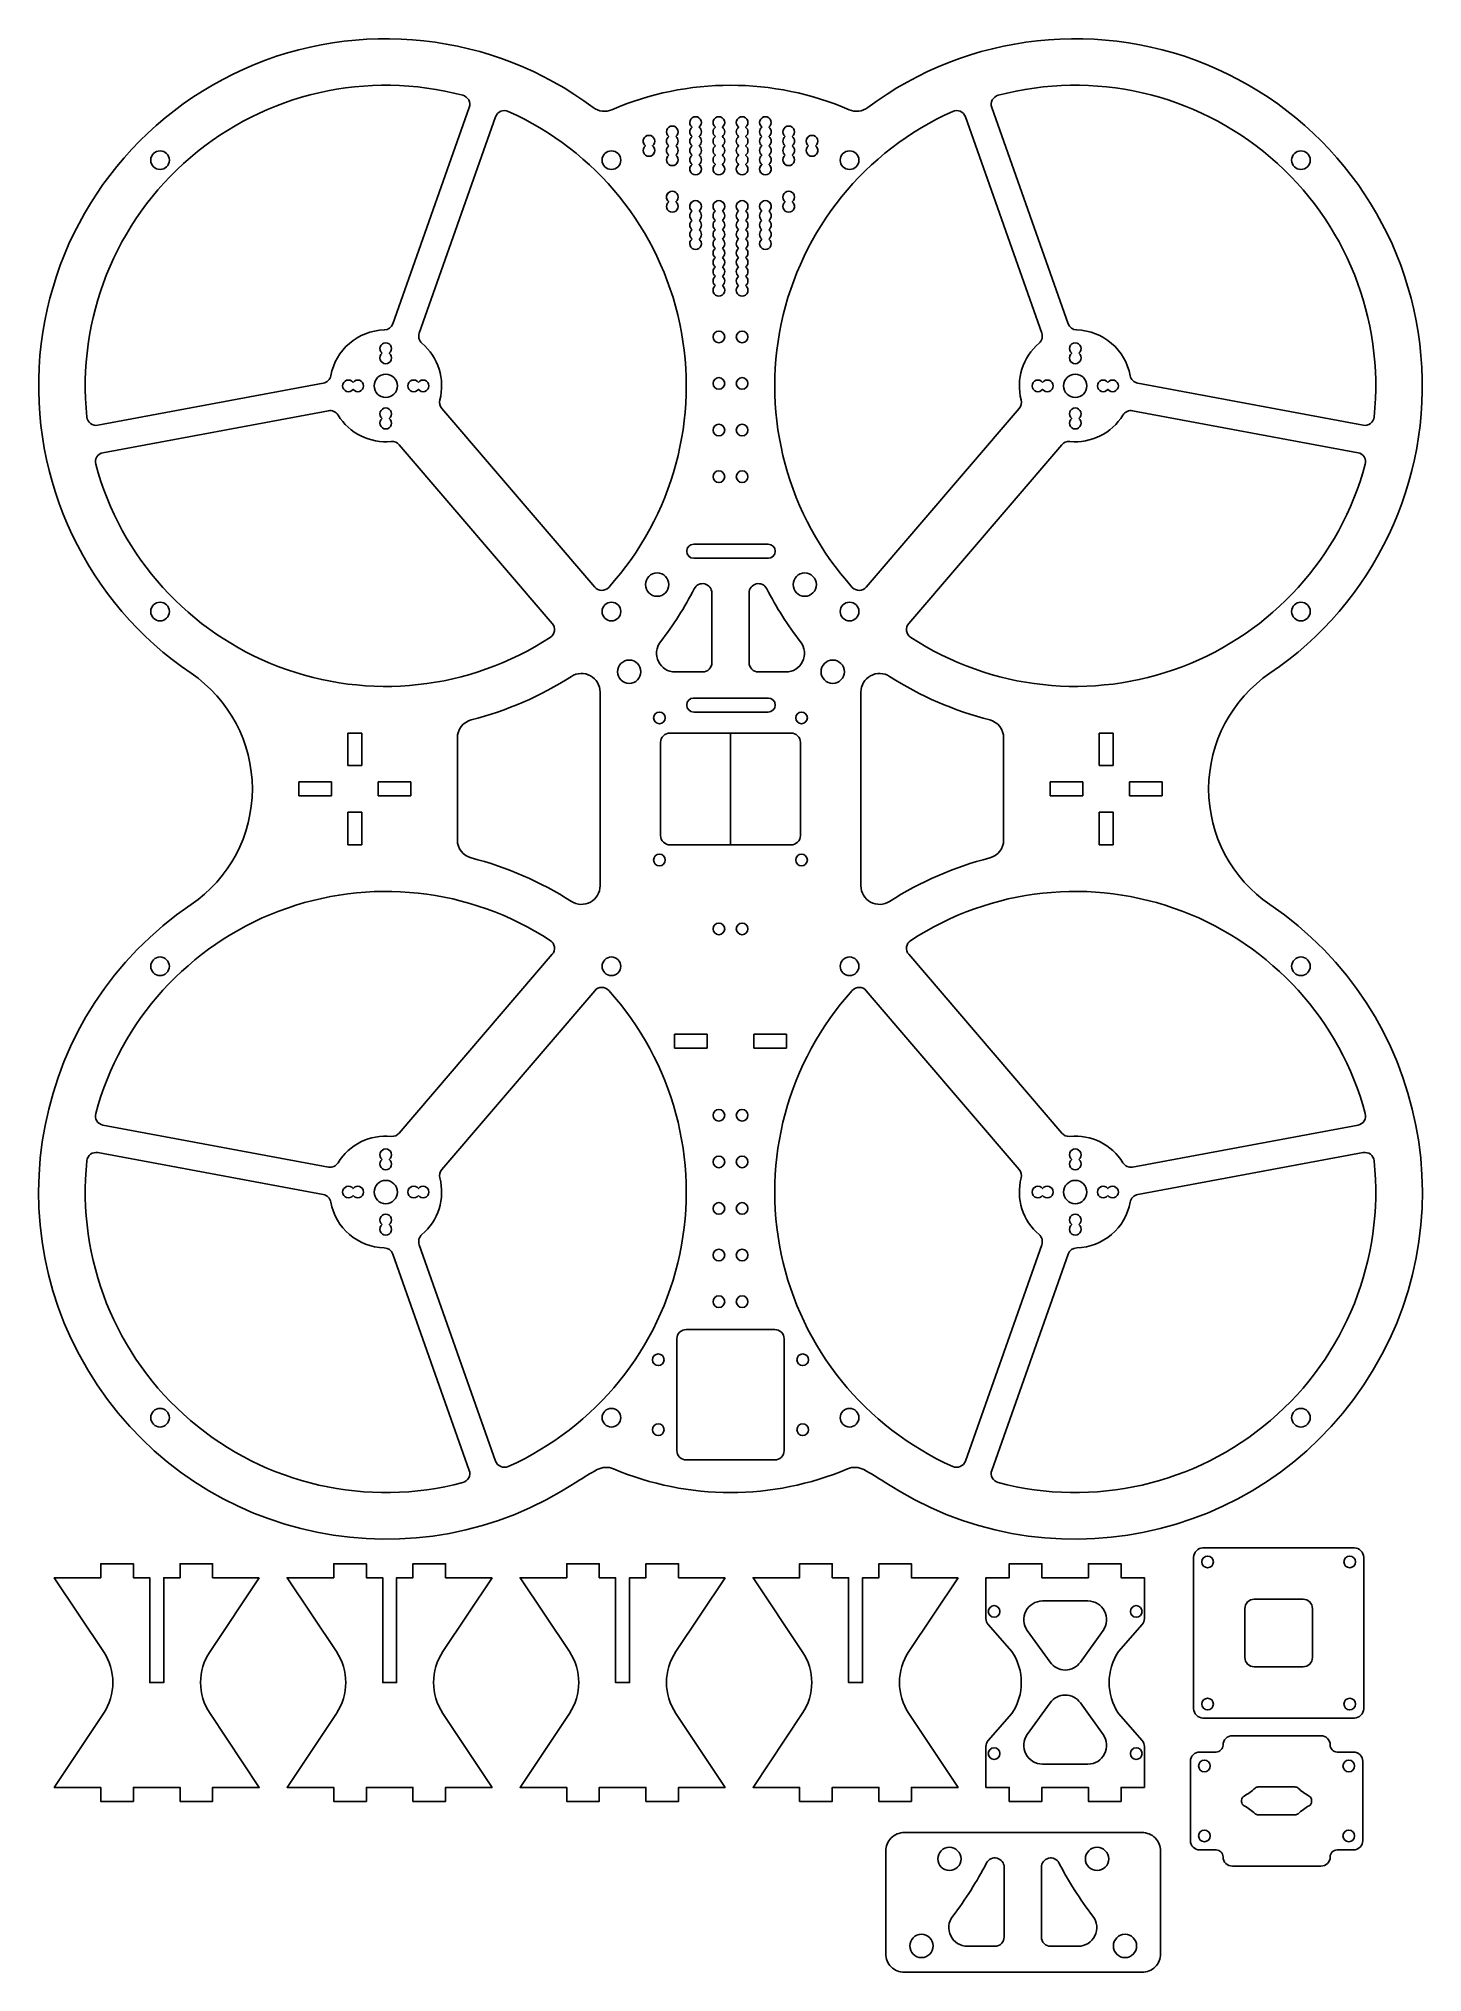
# Model space of a CAD drawing. Header units: millimetres. Extents: x 413 to 710, y 297 to 712.
import ezdxf

# ---------------------------------------------------------------- set-up
doc = ezdxf.new("R2010")
doc.units = ezdxf.units.MM

msp = doc.modelspace()

# ---------------------------------------------------------------- linework, layer by layer
for p, q in [((479.17, 563.23), (479.17, 556.23)), ((479.17, 563.23), (482.17, 563.23)), ((482.17, 563.23), (482.17, 556.23)), ((561.3, 563.23), (561.3, 539.23)), ((640.43, 563.23), (640.43, 556.23)), ((643.43, 563.23), (640.43, 563.23)), ((643.43, 563.23), (643.43, 556.23)), ((482.17, 556.23), (479.17, 556.23)), ((640.43, 556.23), (643.43, 556.23)), ((468.67, 552.73), (475.67, 552.73)), ((468.67, 549.73), (468.67, 552.73)), ((475.67, 552.73), (475.67, 549.73)), ((485.67, 552.73), (492.67, 552.73)), ((485.67, 552.73), (485.67, 549.73)), ((492.67, 549.73), (492.67, 552.73)), ((636.93, 552.73), (629.93, 552.73)), ((629.93, 549.73), (629.93, 552.73)), ((636.93, 552.73), (636.93, 549.73)), ((653.93, 552.73), (646.93, 552.73)), ((646.93, 552.73), (646.93, 549.73)), ((653.93, 549.73), (653.93, 552.73)), ((468.67, 549.73), (475.67, 549.73)), ((485.67, 549.73), (492.67, 549.73)), ((636.93, 549.73), (629.93, 549.73)), ((653.93, 549.73), (646.93, 549.73)), ((479.17, 546.23), (479.17, 539.23)), ((482.17, 546.23), (479.17, 546.23)), ((482.17, 546.23), (482.17, 539.23)), ((640.43, 546.23), (640.43, 539.23)), ((640.43, 546.23), (643.43, 546.23)), ((643.43, 546.23), (643.43, 539.23)), ((479.17, 539.23), (482.17, 539.23)), ((643.43, 539.23), (640.43, 539.23)), ((549.3, 498.59), (556.3, 498.59)), ((549.3, 495.59), (549.3, 498.59)), ((556.3, 498.59), (556.3, 495.59)), ((566.3, 498.59), (573.3, 498.59)), ((566.3, 498.59), (566.3, 495.59)), ((573.3, 495.59), (573.3, 498.59)), ((549.3, 495.59), (556.3, 495.59)), ((566.3, 495.59), (573.3, 495.59))]:
    msp.add_line(p, q)
for points in [[(532.7, 405.17, 0.021432), (528.29, 402.52, -0.993461), (445.5, 526.4, 0.530237), (445.5, 576.07, -1.022822), (531.84, 697.45, 0.267913), (535.81, 696.99, -0.205954), (586.79, 696.99, 0.267913), (590.76, 697.45, -1.022822), (677.1, 576.07, 0.530237), (677.1, 526.4, -0.993461), (594.31, 402.52, 0.021432), (589.9, 405.17, 0.22813), (586.44, 405.33, -0.202864), (536.17, 405.33, 0.22813)], [(505.22, 697.48), (488.83, 651.06, -0.310868), (486.99, 649.73, 0.354857), (475.5, 639.9, -0.310868), (473.9, 638.29), (425.5, 629.28, -0.437869), (423.15, 631.04, -0.525139), (503.85, 700.08, -0.437869)], [(617.38, 697.48), (633.77, 651.06, 0.310868), (635.61, 649.73, -0.354857), (647.1, 639.9, 0.310868), (648.71, 638.29), (697.1, 629.28, 0.437869), (699.45, 631.04, 0.525139), (618.75, 700.08, 0.437869)], [(498.91, 634.71, 0.245393), (499.33, 632.9), (532.15, 594.53, 0.452327), (535.16, 594.49, 0.509841), (513.58, 696.64, 0.437869), (510.88, 695.48), (494.48, 649.07, 0.310868), (495.07, 646.88, -0.287809)], [(553.05, 691.24, 0.5), (553.05, 689.24, 0.5), (553.05, 687.24, 0.5), (553.05, 685.24, 3), (554.55, 685.24, 0.5), (554.55, 687.24, 0.5), (554.55, 689.24, 0.5), (554.55, 691.24, 0.5), (554.55, 693.24, 3), (553.05, 693.24, 0.5)], [(558.05, 691.24, 0.5), (558.05, 689.24, 0.5), (558.05, 687.24, 0.5), (558.05, 685.24, 3), (559.55, 685.24, 0.5), (559.55, 687.24, 0.5), (559.55, 689.24, 0.5), (559.55, 691.24, 0.5), (559.55, 693.24, 3), (558.05, 693.24, 0.5)], [(563.05, 691.24, 0.5), (563.05, 689.24, 0.5), (563.05, 687.24, 0.5), (563.05, 685.24, 3), (564.55, 685.24, 0.5), (564.55, 687.24, 0.5), (564.55, 689.24, 0.5), (564.55, 691.24, 0.5), (564.55, 693.24, 3), (563.05, 693.24, 0.5)], [(568.05, 691.24, 0.5), (568.05, 689.24, 0.5), (568.05, 687.24, 0.5), (568.05, 685.24, 3), (569.55, 685.24, 0.5), (569.55, 687.24, 0.5), (569.55, 689.24, 0.5), (569.55, 691.24, 0.5), (569.55, 693.24, 3), (568.05, 693.24, 0.5)], [(623.69, 634.71, -0.245393), (623.27, 632.9), (590.45, 594.53, -0.452327), (587.44, 594.49, -0.509841), (609.02, 696.64, -0.437869), (611.72, 695.48), (628.12, 649.07, -0.310868), (627.53, 646.88, 0.287809)], [(486.55, 644.73, 3), (488.05, 644.73, 3)], [(636.05, 644.73, -3), (634.55, 644.73, -3)], [(480.3, 638.48, -3), (480.3, 636.98, -3)], [(494.3, 638.48, 3), (494.3, 636.98, 3)], [(628.3, 638.48, -3), (628.3, 636.98, -3)], [(642.3, 638.48, 3), (642.3, 636.98, 3)], [(426.6, 623.38, 0.437869), (425.04, 620.89, 0.509841), (522.61, 583.76, 0.452327), (523.04, 586.73), (490.21, 625.1, 0.245393), (488.49, 625.79, -0.287809), (477.07, 631.47, 0.310868), (474.99, 632.39)], [(486.55, 630.73, -3), (488.05, 630.73, -3)], [(696, 623.38, -0.437869), (697.56, 620.89, -0.509841), (599.99, 583.76, -0.452327), (599.56, 586.73), (632.39, 625.1, -0.245393), (634.11, 625.79, 0.287809), (645.54, 631.47, -0.310868), (647.61, 632.39)], [(636.05, 630.73, 3), (634.55, 630.73, 3)], [(553.4, 600.74), (569.4, 600.74, 1), (569.4, 603.74), (553.4, 603.74, 1)], [(567.3, 576.33), (573.19, 576.33, 0.623024), (576.35, 582.78, -0.045539), (569.08, 594.2, 0.786456), (565.3, 593.29), (565.3, 578.33, 0.414214)], [(502.67, 551.23), (502.67, 540.29, 0.342496), (505.67, 536.42, -0.079595), (527.15, 527.09, 0.592453), (533.3, 530.46), (533.3, 572.01, 0.592453), (527.15, 575.38, -0.079595), (505.67, 566.05, 0.342496), (502.67, 562.18)], [(619.93, 551.23), (619.93, 540.29, -0.342496), (616.93, 536.42, 0.079595), (595.45, 527.09, -0.592453), (589.3, 530.46), (589.3, 572.01, -0.592453), (595.45, 575.38, 0.079595), (616.93, 566.05, -0.342496), (619.93, 562.18)], [(553.4, 567.74), (569.4, 567.74, 1), (569.4, 570.74), (553.4, 570.74, 1)], [(548.3, 539.23), (574.3, 539.23, 0.414214), (576.3, 541.23), (576.3, 561.23, 0.414214), (574.3, 563.23), (548.3, 563.23, 0.414214), (546.3, 561.23), (546.3, 541.23, 0.414214)], [(426.6, 479.09, -0.437869), (425.04, 481.58, -0.509841), (522.61, 518.71, -0.452327), (523.04, 515.74), (490.21, 477.37, -0.245393), (488.49, 476.68, 0.287809), (477.07, 471, -0.310868), (474.99, 470.08)], [(696, 479.09, 0.437869), (697.56, 481.58, 0.509841), (599.99, 518.71, 0.452327), (599.56, 515.74), (632.39, 477.37, 0.245393), (634.11, 476.68, -0.287809), (645.54, 471, 0.310868), (647.61, 470.08)], [(498.91, 467.76, -0.245393), (499.33, 469.56), (532.15, 507.94, -0.452327), (535.16, 507.98, -0.509841), (513.58, 405.83, -0.437869), (510.88, 406.99), (494.48, 453.4, -0.310868), (495.07, 455.59, 0.287809)], [(623.69, 467.76, 0.245393), (623.27, 469.56), (590.45, 507.94, 0.452327), (587.44, 507.98, 0.509841), (609.02, 405.83, 0.437869), (611.72, 406.99), (628.12, 453.4, 0.310868), (627.53, 455.59, -0.287809)], [(505.22, 404.99), (488.83, 451.41, 0.310868), (486.99, 452.74, -0.354857), (475.5, 462.57, 0.310868), (473.9, 464.18), (425.5, 473.19, 0.437869), (423.15, 471.43, 0.525139), (503.85, 402.39, 0.437869)], [(486.55, 471.73, 3), (488.05, 471.73, 3)], [(617.38, 404.99), (633.77, 451.41, -0.310868), (635.61, 452.74, 0.354857), (647.1, 462.57, -0.310868), (648.71, 464.18), (697.1, 473.19, -0.437869), (699.45, 471.43, -0.525139), (618.75, 402.39, -0.437869)], [(636.05, 471.73, -3), (634.55, 471.73, -3)], [(480.3, 463.98, 3), (480.3, 465.48, 3)], [(494.3, 463.98, -3), (494.3, 465.48, -3)], [(628.3, 463.98, 3), (628.3, 465.48, 3)], [(642.3, 463.98, -3), (642.3, 465.48, -3)], [(486.55, 457.73, -3), (488.05, 457.73, -3)], [(636.05, 457.73, 3), (634.55, 457.73, 3)], [(551.8, 407.23), (570.8, 407.23, 0.414214), (572.8, 409.23), (572.8, 433.23, 0.414214), (570.8, 435.23), (551.8, 435.23, 0.414214), (549.8, 433.23), (549.8, 409.23, 0.414214)], [(662.71, 388.35), (695.21, 388.35, -0.414214), (697.21, 386.35), (697.21, 353.85, -0.414214), (695.21, 351.85), (662.71, 351.85, -0.414214), (660.71, 353.85), (660.71, 386.35, -0.414214)], [(460.14, 381.97), (449.58, 366.13, 0.302776), (449.58, 352.81), (460.14, 336.97), (458.14, 336.97), (453.14, 336.97), (450.14, 336.97), (450.14, 333.97), (443.14, 333.97), (443.14, 336.97), (433.14, 336.97), (433.14, 333.97), (426.14, 333.97), (426.14, 336.97), (423.14, 336.97), (418.14, 336.97), (416.14, 336.97), (426.71, 352.81, 0.302776), (426.71, 366.13), (416.14, 381.97), (418.14, 381.97), (423.14, 381.97), (426.14, 381.97), (426.14, 384.97), (433.14, 384.97), (433.14, 381.97), (436.64, 381.97), (436.64, 359.47), (439.64, 359.47), (439.64, 381.97), (443.14, 381.97), (443.14, 384.97), (450.14, 384.97), (450.14, 381.97), (453.14, 381.97), (458.14, 381.97)], [(510.14, 381.97), (499.58, 366.13, 0.302776), (499.58, 352.81), (510.14, 336.97), (508.14, 336.97), (503.14, 336.97), (500.14, 336.97), (500.14, 333.97), (493.14, 333.97), (493.14, 336.97), (483.14, 336.97), (483.14, 333.97), (476.14, 333.97), (476.14, 336.97), (473.14, 336.97), (468.14, 336.97), (466.14, 336.97), (476.71, 352.81, 0.302776), (476.71, 366.13), (466.14, 381.97), (468.14, 381.97), (473.14, 381.97), (476.14, 381.97), (476.14, 384.97), (483.14, 384.97), (483.14, 381.97), (486.64, 381.97), (486.64, 359.47), (489.64, 359.47), (489.64, 381.97), (493.14, 381.97), (493.14, 384.97), (500.14, 384.97), (500.14, 381.97), (503.14, 381.97), (508.14, 381.97)], [(560.14, 381.97), (549.58, 366.13, 0.302776), (549.58, 352.81), (560.14, 336.97), (558.14, 336.97), (553.14, 336.97), (550.14, 336.97), (550.14, 333.97), (543.14, 333.97), (543.14, 336.97), (533.14, 336.97), (533.14, 333.97), (526.14, 333.97), (526.14, 336.97), (523.14, 336.97), (518.14, 336.97), (516.14, 336.97), (526.71, 352.81, 0.302776), (526.71, 366.13), (516.14, 381.97), (518.14, 381.97), (523.14, 381.97), (526.14, 381.97), (526.14, 384.97), (533.14, 384.97), (533.14, 381.97), (536.64, 381.97), (536.64, 359.47), (539.64, 359.47), (539.64, 381.97), (543.14, 381.97), (543.14, 384.97), (550.14, 384.97), (550.14, 381.97), (553.14, 381.97), (558.14, 381.97)], [(610.14, 381.97), (599.58, 366.13, 0.302776), (599.58, 352.81), (610.14, 336.97), (608.14, 336.97), (603.14, 336.97), (600.14, 336.97), (600.14, 333.97), (593.14, 333.97), (593.14, 336.97), (583.14, 336.97), (583.14, 333.97), (576.14, 333.97), (576.14, 336.97), (573.14, 336.97), (568.14, 336.97), (566.14, 336.97), (576.71, 352.81, 0.302776), (576.71, 366.13), (566.14, 381.97), (568.14, 381.97), (573.14, 381.97), (576.14, 381.97), (576.14, 384.97), (583.14, 384.97), (583.14, 381.97), (586.64, 381.97), (586.64, 359.47), (589.64, 359.47), (589.64, 381.97), (593.14, 381.97), (593.14, 384.97), (600.14, 384.97), (600.14, 381.97), (603.14, 381.97), (608.14, 381.97)], [(616.14, 336.97), (616.14, 344.47), (616.14, 345.72, -0.181938), (616.64, 347.03), (621.71, 352.81, 0.302776), (621.71, 366.13), (616.64, 371.9, -0.181938), (616.14, 373.22), (616.14, 374.47), (616.14, 381.97), (618.14, 381.97), (621.14, 381.97), (621.14, 384.97), (628.14, 384.97), (628.14, 381.97), (631.64, 381.97), (634.64, 381.97), (638.14, 381.97), (638.14, 384.97), (645.14, 384.97), (645.14, 381.97), (648.14, 381.97), (650.14, 381.97), (650.14, 374.47), (650.14, 373.22, -0.181938), (649.65, 371.9), (644.58, 366.13, 0.302776), (644.58, 352.81), (649.65, 347.03, -0.181938), (650.14, 345.72), (650.14, 344.47), (650.14, 336.97), (648.14, 336.97), (645.14, 336.97), (645.14, 333.97), (638.14, 333.97), (638.14, 336.97), (628.14, 336.97), (628.14, 333.97), (621.14, 333.97), (621.14, 336.97), (618.14, 336.97)], [(629.89, 363.82, 0.51388), (636.4, 363.82), (641.28, 370.64, 0.61043), (638.03, 376.97), (628.26, 376.97, 0.61043), (625, 370.64)], [(673.71, 377.35), (684.21, 377.35, -0.414214), (686.21, 375.35), (686.21, 364.85, -0.414214), (684.21, 362.85), (673.71, 362.85, -0.414214), (671.71, 364.85), (671.71, 375.35, -0.414214)], [(625, 348.3, 0.61043), (628.26, 341.97), (638.03, 341.97, 0.61043), (641.28, 348.3), (636.4, 355.12, 0.51388), (629.89, 355.12)], [(691.52, 323.56), (695.02, 323.56, 0.414214), (697.02, 325.56), (697.02, 342.56, 0.414214), (695.02, 344.56), (691.52, 344.56, -0.414214), (690.02, 346.06), (690.02, 346.06, 0.414214), (688.02, 348.06), (669.02, 348.06, 0.414214), (667.02, 346.06), (667.02, 346.06, -0.414214), (665.52, 344.56), (662.02, 344.56, 0.414214), (660.02, 342.56), (660.02, 325.56, 0.414214), (662.02, 323.56), (665.52, 323.56, -0.414214), (667.02, 322.06), (667.02, 322.06, 0.414214), (669.02, 320.06), (688.02, 320.06, 0.414214), (690.02, 322.06), (690.02, 322.06, -0.414214)], [(686.02, 333.9), (686.02, 334.23, 0.273653), (685.5, 335.11, -0.058637), (683.13, 336.81, 0.186266), (682.45, 337.06), (674.59, 337.06, 0.186266), (673.92, 336.81, -0.058637), (671.54, 335.11, 0.273653), (671.02, 334.23), (671.02, 333.9, 0.273653), (671.54, 333.02, -0.058637), (673.92, 331.32, 0.186266), (674.59, 331.06), (682.45, 331.06, 0.186266), (683.13, 331.32, -0.058637), (685.5, 333.02, 0.273653)], [(598.63, 297.28), (649.63, 297.28, 0.414214), (653.63, 301.28), (653.63, 323.28, 0.414214), (649.63, 327.28), (598.63, 327.28, 0.414214), (594.63, 323.28), (594.63, 301.28, 0.414214)], [(630.04, 302.88), (635.92, 302.88, 0.623024), (639.09, 309.33, -0.045539), (631.81, 320.75, 0.786456), (628.04, 319.83), (628.04, 304.88, 0.414214)]]:
    msp.add_lwpolyline(points, format="xyb", close=True)
for points in [[(543.05, 691.24, 0.5), (543.05, 689.24, -3), (544.55, 689.24, -0.5), (544.55, 687.24)], [(548.05, 679.24, 0.5), (548.05, 677.24, -3), (549.55, 677.24, -0.5), (549.55, 675.24)], [(573.05, 679.24, 0.5), (573.05, 677.24, -3), (574.55, 677.24, -0.5), (574.55, 675.24)], [(557.3, 593.29, 0.786456), (553.52, 594.2, -0.045539), (546.25, 582.78, 0.623024), (549.42, 576.33), (555.3, 576.33, 0.414214), (557.3, 578.33), (557.3, 593.29)], [(620.04, 319.83, 0.786456), (616.26, 320.75, -0.045539), (608.99, 309.33, 0.623024), (612.15, 302.88), (618.04, 302.88, 0.414214), (620.04, 304.88), (620.04, 319.83)]]:
    msp.add_lwpolyline(points, format="xyb")
for centre, radius in [((438.86, 686.17), 2), ((535.74, 686.17), 2), ((586.86, 686.17), 2), ((683.74, 686.17), 2), ((558.8, 648.24), 1.25), ((563.8, 648.24), 1.25), ((487.3, 637.73), 2.5), ((558.8, 638.24), 1.25), ((563.8, 638.24), 1.25), ((635.3, 637.73), 2.5), ((558.8, 628.24), 1.25), ((563.8, 628.24), 1.25), ((558.8, 618.24), 1.25), ((563.8, 618.24), 1.25), ((545.56, 595.08), 2.5), ((577.24, 595.08), 2.5), ((438.86, 589.3), 2), ((535.74, 589.3), 2), ((586.86, 589.3), 2), ((683.74, 589.3), 2), ((539.56, 576.39), 2.5), ((583.24, 576.39), 2.5), ((546.05, 566.48), 1.25), ((576.55, 566.48), 1.25), ((546.05, 535.98), 1.25), ((576.55, 535.98), 1.25), ((558.8, 521.2), 1.25), ((563.8, 521.2), 1.25), ((438.86, 513.17), 2), ((535.74, 513.17), 2), ((586.86, 513.17), 2), ((683.74, 513.17), 2), ((558.8, 481.2), 1.25), ((563.8, 481.2), 1.25), ((558.8, 471.2), 1.25), ((563.8, 471.2), 1.25), ((487.3, 464.73), 2.5), ((635.3, 464.73), 2.5), ((558.8, 461.2), 1.25), ((563.8, 461.2), 1.25), ((558.8, 451.2), 1.25), ((563.8, 451.2), 1.25), ((558.8, 441.2), 1.25), ((563.8, 441.2), 1.25), ((545.8, 428.73), 1.25), ((576.8, 428.73), 1.25), ((438.86, 416.3), 2), ((535.74, 416.3), 2), ((545.8, 413.73), 1.25), ((576.8, 413.73), 1.25), ((586.86, 416.3), 2), ((683.74, 416.3), 2), ((663.71, 385.35), 1.25), ((694.21, 385.35), 1.25), ((617.89, 374.72), 1.25), ((648.39, 374.72), 1.25), ((663.71, 354.85), 1.25), ((694.21, 354.85), 1.25), ((617.89, 344.22), 1.25), ((648.39, 344.22), 1.25), ((663.02, 341.56), 1.25), ((694.02, 341.56), 1.25), ((663.02, 326.56), 1.25), ((694.02, 326.56), 1.25), ((608.29, 321.62), 2.5), ((639.98, 321.62), 2.5), ((602.29, 302.94), 2.5), ((645.98, 302.94), 2.5)]:
    msp.add_circle(centre, radius)
for centre, start, end in [((548.8, 692.24), 306.8699, 233.1301), ((573.8, 692.24), 306.8699, 233.1301), ((543.8, 688.24), 126.8699, 53.1301), ((548.8, 690.24), 126.8699, 233.1301), ((548.8, 688.24), 126.8699, 233.1301), ((548.8, 690.24), 306.8699, 53.1301), ((548.8, 688.24), 306.8699, 53.1301), ((573.8, 690.24), 126.8699, 233.1301), ((573.8, 688.24), 126.8699, 233.1301), ((573.8, 690.24), 306.8699, 53.1301), ((573.8, 688.24), 306.8699, 53.1301), ((578.8, 690.24), 306.8699, 233.1301), ((578.8, 690.24), 126.8699, 233.1301), ((578.8, 688.24), 126.8699, 53.1301), ((578.8, 688.24), 306.8699, 53.1301), ((548.8, 686.24), 126.8699, 53.1301), ((548.8, 686.24), 306.8699, 53.1301), ((553.8, 684.24), 126.8699, 233.1301), ((553.8, 684.24), 306.8699, 53.1301), ((558.8, 684.24), 126.8699, 233.1301), ((558.8, 684.24), 306.8699, 53.1301), ((563.8, 684.24), 126.8699, 233.1301), ((563.8, 684.24), 306.8699, 53.1301), ((568.8, 684.24), 126.8699, 233.1301), ((568.8, 684.24), 306.8699, 53.1301), ((573.8, 686.24), 126.8699, 233.1301), ((573.8, 686.24), 126.8699, 53.1301), ((548.8, 676.24), 126.8699, 53.1301), ((553.8, 676.24), 306.8699, 233.1301), ((553.8, 676.24), 126.8699, 233.1301), ((558.8, 676.24), 306.8699, 233.1301), ((558.8, 676.24), 306.8699, 53.1301), ((563.8, 676.24), 306.8699, 233.1301), ((563.8, 676.24), 306.8699, 53.1301), ((568.8, 676.24), 306.8699, 233.1301), ((568.8, 676.24), 306.8699, 53.1301), ((573.8, 676.24), 126.8699, 53.1301), ((553.8, 674.24), 126.8699, 233.1301), ((553.8, 672.24), 126.8699, 233.1301), ((553.8, 674.24), 306.8699, 53.1301), ((553.8, 672.24), 306.8699, 53.1301), ((558.8, 674.24), 126.8699, 233.1301), ((558.8, 672.24), 126.8699, 233.1301), ((558.8, 674.24), 306.8699, 53.1301), ((558.8, 672.24), 306.8699, 53.1301), ((563.8, 674.24), 126.8699, 233.1301), ((563.8, 672.24), 126.8699, 233.1301), ((563.8, 674.24), 306.8699, 53.1301), ((563.8, 672.24), 306.8699, 53.1301), ((568.8, 674.24), 126.8699, 233.1301), ((568.8, 672.24), 126.8699, 233.1301), ((568.8, 674.24), 306.8699, 53.1301), ((568.8, 672.24), 306.8699, 53.1301), ((553.8, 670.24), 126.8699, 233.1301), ((553.8, 668.24), 126.8699, 53.1301), ((553.8, 670.24), 306.8699, 53.1301), ((558.8, 670.24), 126.8699, 233.1301), ((558.8, 668.24), 126.8699, 233.1301), ((558.8, 670.24), 306.8699, 53.1301), ((558.8, 668.24), 306.8699, 53.1301), ((563.8, 670.24), 126.8699, 233.1301), ((563.8, 668.24), 126.8699, 233.1301), ((563.8, 670.24), 306.8699, 53.1301), ((563.8, 668.24), 306.8699, 53.1301), ((568.8, 670.24), 126.8699, 233.1301), ((568.8, 668.24), 126.8699, 53.1301), ((568.8, 670.24), 306.8699, 53.1301), ((558.8, 666.24), 126.8699, 233.1301), ((558.8, 664.24), 126.8699, 233.1301), ((558.8, 666.24), 306.8699, 53.1301), ((558.8, 664.24), 306.8699, 53.1301), ((563.8, 666.24), 126.8699, 233.1301), ((563.8, 664.24), 126.8699, 233.1301), ((563.8, 666.24), 306.8699, 53.1301), ((563.8, 664.24), 306.8699, 53.1301), ((558.8, 662.24), 126.8699, 233.1301), ((558.8, 660.24), 126.8699, 233.1301), ((558.8, 662.24), 306.8699, 53.1301), ((558.8, 660.24), 306.8699, 53.1301), ((563.8, 662.24), 126.8699, 233.1301), ((563.8, 660.24), 126.8699, 233.1301), ((563.8, 662.24), 306.8699, 53.1301), ((563.8, 660.24), 306.8699, 53.1301), ((558.8, 658.24), 126.8699, 53.1301), ((563.8, 658.24), 126.8699, 53.1301)]:
    msp.add_arc(centre, 1.25, start, end)

doc.saveas('drawing.dxf')
